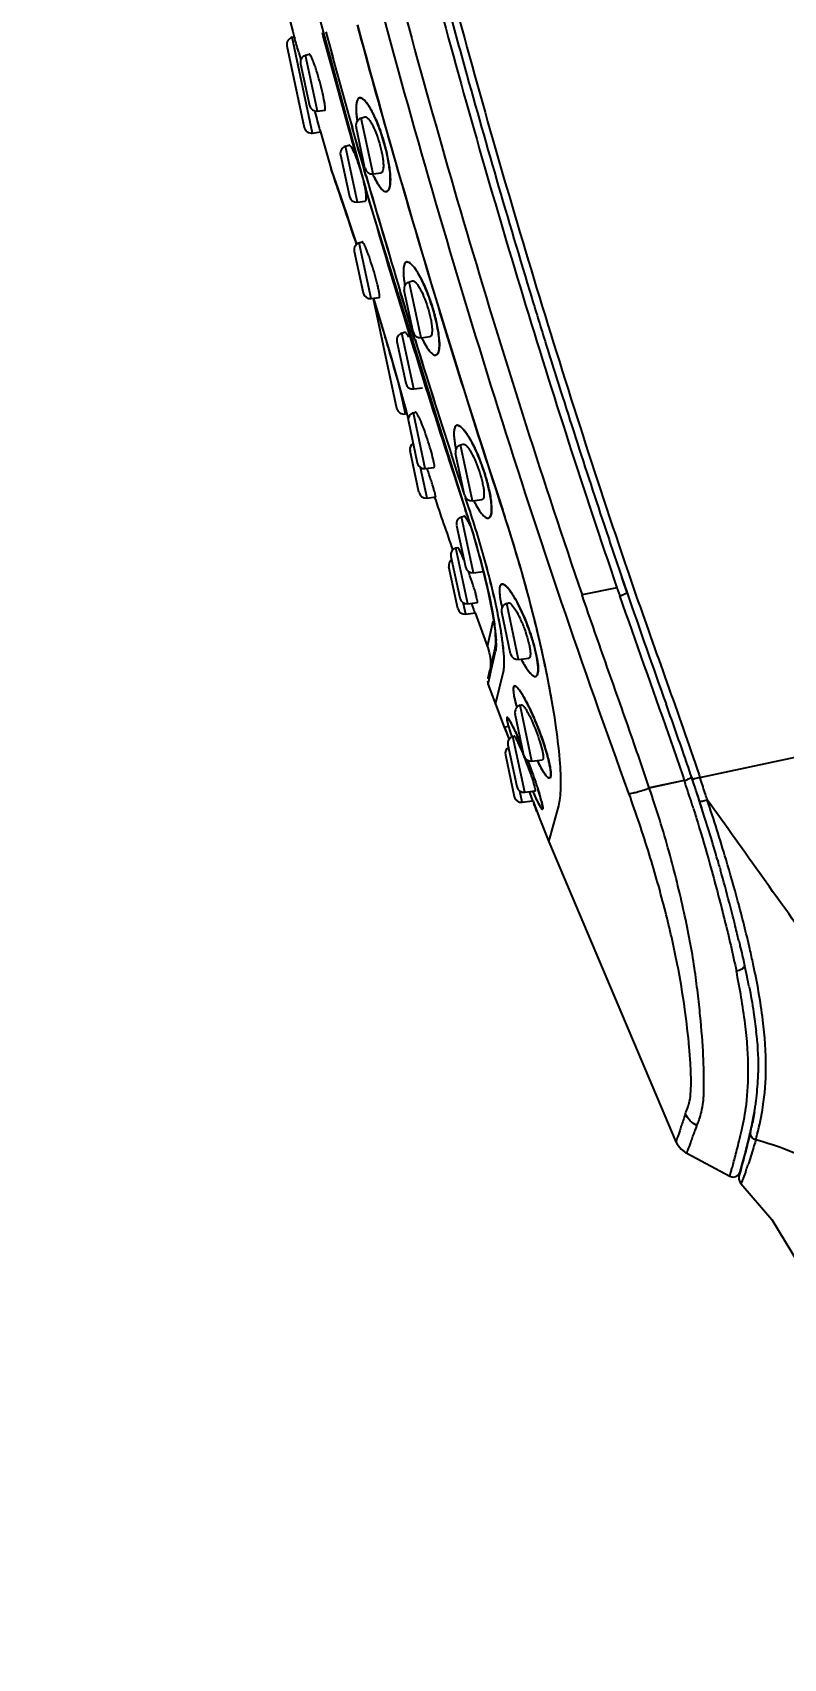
# Model space of a CAD drawing. Extents: x 0 to 3160, y 0 to 2315.
# Drawn here: x 2038.5 to 2069.3, y 881.8 to 948.7 of the extents above; entities that cross this region are included whole.
import ezdxf

# ---------------------------------------------------------------- set-up
doc = ezdxf.new("R2010")
doc.units = 0
doc.header["$LTSCALE"] = 10
doc.header["$MEASUREMENT"] = 0
doc.header["$PDMODE"] = 3
doc.header["$PDSIZE"] = -10
doc.layers.get('0').update_dxf_attribs({"linetype": 'CONTINUOUS'})
doc.layers.get('DEFPOINTS').update_dxf_attribs({"linetype": 'CONTINUOUS'})
doc.layers.add('DEF_LAYER_ASSEM_MEMBER', color=7, linetype='CONTINUOUS')
doc.styles.add('Daelim Dimension', font='')
doc.styles.get('Daelim Dimension').set_extended_font_data('나눔고딕')
doc.dimstyles.new('DEFAULT', dxfattribs={"dimscale": 2, "dimtxt": 2, "dimasz": 2, "dimexe": 0, "dimexo": 2, "dimgap": 1, "dimtad": 1, "dimdec": 1, "dimzin": 9, "dimdsep": 46, "dimtxsty": 'Daelim Dimension', "dimcen": 0.5, "dimclrd": 252, "dimclre": 252, "dimclrt": 3, "dimadec": 1, "dimazin": 0, "dimtfac": 1, "dimtdec": 1, "dimtix": 1, "dimtmove": 0, "dimatfit": 3, "dimfxl": 1, "dimtolj": 1, "dimtzin": 1, "dimlwd": 9, "dimlwe": 9, "dimarcsym": 0})

# ---------------------------------------------------------------- blocks, each defined once
blk = doc.blocks.new('*D3')
at = {"color": 5, "lineweight": 9, "ltscale": 0.5, "transparency": 16777216}
for p, q in [((1723.69, 1321.474), (2349.011, 1321.474)), ((2347.011, 470.393), (2347.011, 1313.474)), ((2163.18, 462.393), (2349.011, 462.393))]:
    blk.add_line(p, q, dxfattribs=at)
at = {"color": 5, "ltscale": 0.5, "transparency": 16777216}
for points in [[(2345.678, 1313.474), (2348.345, 1313.474), (2347.011, 1321.474)], [(2345.678, 470.393), (2348.345, 470.393), (2347.011, 462.393)]]:
    blk.add_solid(points, dxfattribs=at)
at = {"layer": 'DEFPOINTS', "color": 0, "ltscale": 0.5, "transparency": 16777216}
for p in [(1719.69, 1321.474), (2347.011, 1321.474), (2159.18, 462.393)]:
    blk.add_point(p, dxfattribs=at)
at = {"color": 7, "ltscale": 0.5, "transparency": 16777216, "insert": (2331.306, 915.529), "char_height": 20, "attachment_point": 5, "rotation": 90, "style": 'Daelim Dimension'}
blk.add_mtext('\\A1;(1140)', dxfattribs=at)

msp = doc.modelspace()

# ---------------------------------------------------------------- linework, layer by layer
at = {"layer": 'DEF_LAYER_ASSEM_MEMBER', "color": 7, "linetype": 'Continuous'}
for p, q in [((2048.783, 954.741), (2052.288, 941.798)), ((2049.145, 948.476), (2049.227, 948.498)), ((2049.227, 948.498), (2049.249, 948.422)), ((2048.929, 948.124), (2049.642, 944.768)), ((2049.419, 947.832), (2049.463, 947.678)), ((2049.463, 947.678), (2049.501, 947.543)), ((2049.698, 947.734), (2049.848, 947.78)), ((2049.493, 947.385), (2049.857, 945.673)), ((2051.916, 945.981), (2051.915, 945.981)), ((2051.92, 945.982), (2051.916, 945.981)), ((2050.083, 945.433), (2050.092, 945.401)), ((2050.187, 945.437), (2050.484, 945.474)), ((2051.98, 945.152), (2052.137, 945.2)), ((2049.983, 944.534), (2050.307, 944.586)), ((2050.286, 944.665), (2050.307, 944.586)), ((2050.307, 944.586), (2050.745, 943.057)), ((2051.691, 944.485), (2051.614, 944.758)), ((2051.695, 944.486), (2051.618, 944.758)), ((2051.743, 944.301), (2051.691, 944.485)), ((2051.747, 944.302), (2051.695, 944.486)), ((2051.878, 943.828), (2051.743, 944.301)), ((2051.882, 943.829), (2051.747, 944.302)), ((2052.138, 943.091), (2051.775, 944.803)), ((2051.131, 943.644), (2051.495, 941.932)), ((2051.336, 943.993), (2051.482, 944.037)), ((2051.962, 943.533), (2051.878, 943.828)), ((2051.966, 943.535), (2051.882, 943.829)), ((2052.086, 943.1), (2051.962, 943.533)), ((2052.091, 943.102), (2051.966, 943.535)), ((2050.744, 943.056), (2050.75, 943.039)), ((2050.75, 943.039), (2050.795, 942.91)), ((2050.75, 943.039), (2050.889, 942.637)), ((2050.795, 942.91), (2050.927, 942.528)), ((2052.092, 943.078), (2052.086, 943.1)), ((2052.097, 943.079), (2052.091, 943.102)), ((2052.179, 942.774), (2052.092, 943.078)), ((2052.185, 942.776), (2052.097, 943.079)), ((2052.468, 942.855), (2052.797, 942.896)), ((2050.889, 942.637), (2051.083, 942.072)), ((2050.927, 942.528), (2051.142, 941.902)), ((2051.825, 941.696), (2052.151, 941.736)), ((2052.288, 941.798), (2056.228, 929.146)), ((2051.666, 940.329), (2051.787, 939.953)), ((2051.696, 939.674), (2052.06, 937.962)), ((2051.759, 940.049), (2051.789, 939.955)), ((2051.902, 940.024), (2052.021, 940.06)), ((2053.857, 939.236), (2053.85, 939.235)), ((2053.96, 938.416), (2054.089, 938.456)), ((2052.39, 937.727), (2052.721, 937.768)), ((2052.479, 937.738), (2053.44, 933.219)), ((2053.641, 937.833), (2053.586, 938.016)), ((2053.647, 937.835), (2053.591, 938.018)), ((2053.723, 937.563), (2053.641, 937.833)), ((2053.729, 937.564), (2053.647, 937.835)), ((2053.856, 937.128), (2053.723, 937.563)), ((2053.861, 937.129), (2053.729, 937.564)), ((2054.118, 936.355), (2053.755, 938.067)), ((2053.957, 936.801), (2053.856, 937.128)), ((2053.961, 936.802), (2053.861, 937.129)), ((2053.654, 936.307), (2053.769, 936.342)), ((2054.096, 936.348), (2053.957, 936.801)), ((2054.1, 936.35), (2053.961, 936.802)), ((2054.191, 936.042), (2054.096, 936.348)), ((2054.194, 936.043), (2054.1, 936.35)), ((2054.448, 936.12), (2054.806, 936.164)), ((2053.448, 935.957), (2053.812, 934.245)), ((2054.142, 934.01), (2054.502, 934.054)), ((2053.862, 933.002), (2053.798, 932.988)), ((2053.83, 933.118), (2053.92, 932.787)), ((2054.128, 933.034), (2054.22, 933.062)), ((2053.922, 932.684), (2054.286, 930.972)), ((2054.358, 929.761), (2053.994, 931.473)), ((2056.071, 931.709), (2056.176, 931.741)), ((2055.731, 931.191), (2055.694, 931.303)), ((2055.731, 931.191), (2055.695, 931.304)), ((2055.84, 930.854), (2055.731, 931.191)), ((2055.841, 930.854), (2055.731, 931.191)), ((2055.97, 930.457), (2055.84, 930.854)), ((2055.97, 930.457), (2055.841, 930.854)), ((2056.229, 929.648), (2055.866, 931.36)), ((2054.616, 930.737), (2054.978, 930.782)), ((2054.704, 930.713), (2054.692, 930.747)), ((2054.71, 930.693), (2054.704, 930.713)), ((2056.088, 930.098), (2055.97, 930.457)), ((2056.088, 930.098), (2055.97, 930.457)), ((2054.688, 929.525), (2055.044, 929.569)), ((2056.201, 929.753), (2056.088, 930.098)), ((2056.2, 929.757), (2056.088, 930.098)), ((2056.236, 929.649), (2056.2, 929.757)), ((2056.236, 929.649), (2056.201, 929.753)), ((2056.41, 929.123), (2056.272, 929.541)), ((2056.41, 929.123), (2056.272, 929.54)), ((2056.559, 929.412), (2056.947, 929.46)), ((2055.906, 928.403), (2056.269, 926.691)), ((2056.111, 928.753), (2056.197, 928.779)), ((2057.205, 928.7), (2057.21, 928.701)), ((2055.879, 927.476), (2055.949, 927.498)), ((2055.673, 927.127), (2056.037, 925.415)), ((2055.951, 924.988), (2055.587, 926.7)), ((2056.599, 926.456), (2056.993, 926.504)), ((2062.698, 926.263), (2062.809, 925.938)), ((2062.809, 925.938), (2062.914, 925.63)), ((2056.281, 924.752), (2056.664, 924.799)), ((2056.367, 925.18), (2056.753, 925.227)), ((2056.664, 924.799), (2057.17, 923.404)), ((2058.122, 923.124), (2057.758, 924.836)), ((2057.964, 925.185), (2058.045, 925.21)), ((2057.509, 923.575), (2057.492, 923.39)), ((2057.492, 923.387), (2057.328, 922.676)), ((2057.492, 923.387), (2057.492, 923.39)), ((2058.452, 922.888), (2058.87, 922.94)), ((2057.508, 921.051), (2057.832, 922.394)), ((2057.508, 921.051), (2057.832, 922.394)), ((2057.195, 921.891), (2057.508, 921.051)), ((2058.29, 921.796), (2058.284, 921.795)), ((2058.284, 921.795), (2058.29, 921.796)), ((2057.508, 921.051), (2057.866, 920.098)), ((2058.515, 921.005), (2058.574, 921.023)), ((2057.866, 920.098), (2058.038, 920.138)), ((2057.977, 920.509), (2057.976, 920.509)), ((2057.978, 920.509), (2057.977, 920.509)), ((2058.673, 918.944), (2058.309, 920.655)), ((2057.866, 920.098), (2057.866, 920.098)), ((2057.866, 920.098), (2057.866, 920.098)), ((2057.866, 920.098), (2057.867, 920.098)), ((2057.866, 920.098), (2057.867, 920.098)), ((2057.867, 920.098), (2058.061, 919.611)), ((2057.867, 920.098), (2057.895, 920.028)), ((2057.895, 920.028), (2057.985, 919.803)), ((2057.985, 919.803), (2058.059, 919.618)), ((2058.22, 919.722), (2058.269, 919.737)), ((2057.91, 918.963), (2058.274, 917.251)), ((2058.014, 919.372), (2058.378, 917.66)), ((2058.541, 919.43), (2058.553, 919.402)), ((2058.667, 918.943), (2058.656, 918.967)), ((2058.867, 918.624), (2058.857, 918.651)), ((2059.003, 918.708), (2059.433, 918.761)), ((2058.708, 917.425), (2059.138, 917.478)), ((2058.892, 917.438), (2058.913, 917.382)), ((2058.902, 917.447), (2058.912, 917.422)), ((2058.904, 917.443), (2058.924, 917.39)), ((2059.039, 917.458), (2059.05, 917.433)), ((2059.04, 917.455), (2059.052, 917.429)), ((2059.262, 917.506), (2059.262, 917.508)), ((2059.721, 918.011), (2059.725, 918.011)), ((2065.266, 917.905), (2063.829, 917.596)), ((2065.269, 917.903), (2065.282, 917.863)), ((2065.572, 918.036), (2065.584, 917.999)), ((2065.596, 917.965), (2065.584, 917.999)), ((2065.605, 917.937), (2065.596, 917.965)), ((2058.604, 917.015), (2059.032, 917.068)), ((2058.912, 917.422), (2058.923, 917.394)), ((2059.032, 917.068), (2059.031, 917.068)), ((2059.047, 917.065), (2059.084, 916.968)), ((2059.048, 917.063), (2059.12, 916.871)), ((2059.12, 916.871), (2059.326, 916.318)), ((2059.697, 915.382), (2060.107, 916.867)), ((2059.697, 915.382), (2060.107, 916.867)), ((2065.895, 917.055), (2065.906, 917.021)), ((2059.207, 916.639), (2059.215, 916.616)), ((2059.215, 916.616), (2059.301, 916.385)), ((2059.301, 916.385), (2059.326, 916.318)), ((2059.326, 916.318), (2059.326, 916.318)), ((2059.326, 916.318), (2059.326, 916.318)), ((2059.326, 916.318), (2059.697, 915.382)), ((2059.43, 916.728), (2059.431, 916.728)), ((2059.431, 916.728), (2059.431, 916.728)), ((2059.697, 915.382), (2064.924, 903.049)), ((2066.316, 914.472), (2066.319, 914.458)), ((2066.634, 914.646), (2066.657, 914.57)), ((2066.725, 914.329), (2066.755, 914.224)), ((2068.098, 903.983), (2068.129, 904.157)), ((2067.96, 903.349), (2067.977, 903.427)), ((2067.983, 903.449), (2067.97, 903.392)), ((2067.993, 903.492), (2067.99, 903.477)), ((2067.993, 903.492), (2067.994, 903.496)), ((2068.082, 903.912), (2068.098, 903.983)), ((2067.921, 903.181), (2067.927, 903.21)), ((2068.206, 903.13), (2068.196, 903.095)), ((2065.366, 902.577), (2067.136, 901.636)), ((2067.638, 902.089), (2067.566, 901.821)), ((2067.508, 901.71), (2067.566, 901.821)), ((2067.566, 901.821), (2067.513, 901.628))]:
    msp.add_line(p, q, dxfattribs=at)
at = {"layer": 'DEF_LAYER_ASSEM_MEMBER', "color": 9, "linetype": 'Continuous'}
for p, q in [((2049.983, 944.534), (2049.145, 948.476)), ((2050.187, 945.437), (2049.698, 947.734)), ((2052.468, 942.855), (2051.98, 945.152)), ((2051.461, 944.715), (2051.538, 944.442)), ((2051.538, 944.442), (2051.59, 944.258)), ((2051.59, 944.258), (2051.724, 943.785)), ((2051.825, 941.696), (2051.336, 943.993)), ((2051.724, 943.785), (2051.808, 943.49)), ((2050.789, 942.928), (2050.744, 943.057)), ((2051.808, 943.49), (2051.932, 943.058)), ((2051.932, 943.058), (2051.938, 943.035)), ((2051.779, 939.989), (2051.742, 940.102)), ((2051.788, 939.961), (2051.779, 939.989)), ((2052.39, 937.727), (2051.902, 940.024)), ((2054.448, 936.12), (2053.96, 938.416)), ((2052.503, 937.701), (2052.491, 937.739)), ((2053.432, 937.97), (2053.488, 937.787)), ((2053.488, 937.787), (2053.57, 937.517)), ((2053.57, 937.517), (2053.703, 937.082)), ((2053.703, 937.082), (2053.803, 936.754)), ((2052.907, 936.362), (2052.844, 936.573)), ((2054.142, 934.01), (2053.654, 936.307)), ((2053.803, 936.754), (2053.942, 936.302)), ((2053.237, 935.235), (2053.165, 935.483)), ((2053.798, 932.988), (2053.572, 934.054)), ((2053.914, 932.808), (2053.869, 932.975)), ((2053.911, 932.819), (2053.914, 932.808)), ((2054.616, 930.737), (2054.128, 933.034)), ((2053.921, 932.786), (2053.914, 932.808)), ((2056.559, 929.412), (2056.071, 931.709)), ((2055.54, 931.254), (2055.577, 931.141)), ((2055.577, 931.141), (2055.687, 930.805)), ((2055.687, 930.805), (2055.817, 930.408)), ((2054.688, 929.525), (2054.42, 930.784)), ((2055.817, 930.408), (2055.934, 930.049)), ((2055.934, 930.049), (2056.068, 929.643)), ((2056.068, 929.643), (2056.082, 929.6)), ((2056.082, 929.6), (2056.233, 929.145)), ((2056.233, 929.145), (2056.256, 929.074)), ((2056.599, 926.456), (2056.111, 928.753)), ((2056.367, 925.18), (2055.879, 927.476)), ((2062.498, 925.835), (2061.061, 925.541)), ((2062.499, 925.835), (2062.612, 925.503)), ((2056.281, 924.752), (2056.18, 925.226)), ((2058.452, 922.888), (2057.964, 925.185)), ((2057.173, 923.414), (2057.41, 924.463)), ((2057.17, 923.404), (2057.172, 923.412)), ((2057.172, 923.413), (2057.173, 923.414)), ((2057.172, 923.412), (2057.172, 923.413)), ((2057.477, 923.317), (2057.272, 922.426)), ((2057.49, 923.376), (2057.477, 923.317)), ((2065.907, 918.038), (2090.076, 923.175)), ((2057.274, 922.225), (2057.202, 921.922)), ((2057.204, 922.135), (2057.27, 922.427)), ((2057.27, 922.427), (2057.278, 922.464)), ((2057.283, 922.26), (2057.274, 922.225)), ((2057.202, 921.922), (2057.195, 921.892)), ((2057.195, 921.892), (2057.195, 921.891)), ((2059.003, 918.708), (2058.515, 921.005)), ((2058.708, 917.425), (2058.22, 919.722)), ((2065.873, 918.14), (2065.897, 918.069)), ((2058.604, 917.015), (2058.507, 917.474)), ((2065.266, 917.905), (2063.825, 917.613)), ((2063.829, 917.596), (2063.825, 917.613)), ((2065.897, 918.069), (2065.907, 918.038)), ((2066.199, 917.154), (2066.212, 917.113))]:
    msp.add_line(p, q, dxfattribs=at)
at = {"layer": 'DEF_LAYER_ASSEM_MEMBER', "color": 7, "linetype": 'Continuous'}
for points in [[(2051.083, 942.072), (2051.347, 941.292), (2051.666, 940.329)], [(2051.142, 941.902), (2051.425, 941.06), (2051.759, 940.049)], [(2052.492, 937.733), (2052.848, 936.558), (2053.173, 935.456), (2053.452, 934.484)], [(2053.452, 934.484), (2053.672, 933.694), (2053.83, 933.118)], [(2056.228, 929.146), (2056.567, 928.075), (2056.917, 926.844)], [(2056.917, 926.844), (2057.194, 925.719), (2057.384, 924.77)], [(2057.384, 924.77), (2057.485, 924.047), (2057.509, 923.575)], [(2057.178, 923.409), (2057.19, 923.375), (2057.246, 923.179), (2057.281, 922.986), (2057.296, 922.798), (2057.295, 922.622), (2057.282, 922.48), (2057.278, 922.455)], [(2057.328, 922.676), (2057.224, 922.222), (2057.188, 922.07)], [(2057.181, 922.003), (2057.186, 921.949), (2057.201, 921.895)], [(2068.025, 903.658), (2068.118, 904.086), (2068.148, 904.279)], [(2067.92, 903.181), (2067.948, 903.297), (2067.968, 903.393)], [(2064.924, 903.049), (2064.97, 902.96), (2065.132, 902.751), (2065.328, 902.599), (2065.366, 902.577)], [(2067.136, 901.636), (2067.281, 901.601), (2067.406, 901.63), (2067.508, 901.71)], [(2067.513, 901.628), (2067.506, 901.513), (2067.544, 901.399), (2067.597, 901.331)], [(2067.592, 901.336), (2068.861, 899.862), (2069.923, 898.108), (2070.654, 896.252), (2071.075, 894.256), (2071.197, 892.071), (2071.273, 889.875)]]:
    msp.add_lwpolyline(points, dxfattribs=at)
for centre, radius, start, end in [((2338.733, 1026.331), 299.786, 194.38878, 195.04807), ((2417.393, 1047.597), 378.634, 195.09713, 198.24838), ((2428.18, 1050.246), 385.943, 195.18359, 195.43596), ((2049.223, 948.186), 0.3, 105, 192), ((1898.944, 904.779), 156.513, 15.96654, 16.19132), ((2391.479, 1040.552), 353.107, 195.07691, 195.74098), ((2357.771, 1031.545), 318.216, 195.08982, 195.82672), ((2049.786, 947.447), 0.3, 107, 192), ((2428.1, 1050.223), 385.859, 195.4359, 196.94624), ((2050.15, 945.735), 0.3, 192, 277), ((1904.753, 906.525), 150.448, 14.68524, 14.97515), ((2052.068, 944.865), 0.3, 107, 192), ((2056.219, 945.682), 4.452, 185.62405, 187.06371), ((2056.944, 945.771), 5.183, 187.05352, 188.12251), ((2049.936, 944.831), 0.3, 192, 279), ((2051.424, 943.706), 0.3, 107, 192), ((2052.432, 943.153), 0.3, 192, 277), ((2056.906, 944.884), 4.895, 204.65955, 205.8938), ((2056.935, 944.898), 4.927, 204.6863, 205.84707), ((2395.365, 1041.624), 357.138, 196.06827, 196.86432), ((2439.63, 1054.694), 403.286, 196.11205, 196.81695), ((2056.54, 944.707), 4.488, 205.90895, 206.09207), ((2051.788, 941.994), 0.3, 192, 277), ((2051.99, 939.737), 0.3, 107, 192), ((2058.157, 939.049), 4.449, 186.99542, 188.50444), ((2054.048, 938.13), 0.3, 107, 192), ((2058.987, 939.173), 5.288, 188.49761, 189.80956), ((2052.354, 938.025), 0.3, 192, 277), ((2427.937, 1050.174), 385.689, 196.94631, 197.24205), ((2053.742, 936.02), 0.3, 107, 192), ((2054.412, 936.418), 0.3, 192, 277), ((2397.199, 1042.276), 359.083, 197.20835, 198.00162), ((2386.956, 1038.767), 348.256, 197.1555, 197.97343), ((2058.999, 938.312), 5.037, 205.81576, 207.07867), ((2059.002, 938.313), 5.04, 205.82819, 207.13635), ((2058.588, 938.103), 4.576, 207.09409, 207.39696), ((2419.637, 1047.583), 376.994, 197.2399, 198.46511), ((2055.031, 935.504), 0.107, 279.43049, 281.00048), ((2054.106, 934.308), 0.3, 192, 277), ((2053.733, 933.281), 0.3, 192, 282.5), ((2054.216, 932.747), 0.3, 107, 192), ((2054.287, 931.535), 0.3, 125.32652, 192), ((2060.268, 932.457), 4.491, 188.46133, 190.03466), ((2061.159, 932.612), 5.395, 189.94969, 191.81441), ((2061.225, 932.626), 5.462, 190.03267, 191.59734), ((2056.159, 931.422), 0.3, 107, 192), ((2054.58, 931.035), 0.3, 192, 277), ((2054.651, 929.823), 0.3, 192, 277), ((2338.733, 1026.331), 299.786, 198.83373, 199.27174), ((2056.523, 929.71), 0.3, 192, 277), ((2061.598, 931.96), 5.599, 206.91608, 207.10775), ((2061.595, 931.957), 5.595, 206.9148, 207.08361), ((2061.211, 931.76), 5.164, 207.07024, 208.2179), ((2061.189, 931.749), 5.139, 207.09219, 208.34804), ((2060.799, 931.54), 4.697, 208.2302, 208.61048), ((2056.199, 928.466), 0.3, 107, 192), ((2396.468, 1039.946), 352.6, 198.48035, 198.809), ((2055.966, 927.189), 0.3, 107, 192), ((2055.88, 926.762), 0.3, 127.15854, 192), ((2056.563, 926.754), 0.3, 192, 277), ((2041.505, 921.094), 15.84, 19.72117, 19.99083), ((2057.611, 925.556), 0.476, 51.79568, 52.54224), ((2410.353, 1044.873), 367.332, 198.94244, 199.69836), ((2056.244, 925.05), 0.3, 192, 277), ((2056.33, 925.477), 0.3, 192, 277), ((2062.516, 926.176), 4.882, 190.57069, 192.19641), ((2063.561, 926.4), 5.951, 192.14621, 193.46721), ((2063.562, 926.401), 5.952, 192.18219, 193.42303), ((2058.051, 924.898), 0.3, 107, 192), ((2034.551, 920.111), 23.513, 11.25272, 11.4558), ((2034.558, 920.116), 23.505, 11.24269, 11.44556), ((2037.083, 920.611), 20.933, 10.25555, 11.2635), ((2037.105, 920.61), 20.911, 10.23806, 11.2745), ((2040.323, 921.193), 17.641, 9.29932, 10.26744), ((2040.332, 921.19), 17.632, 9.31506, 10.24847), ((2044.342, 921.835), 13.57, 7.46688, 9.36901), ((2046.895, 922.173), 10.995, 6.80708, 7.44446), ((2053.827, 922.751), 4.037, 1.00809, 1.60319), ((2058.415, 923.186), 0.3, 192, 277), ((2063.544, 925.501), 5.62, 207.61728, 208.8605), ((2063.59, 925.526), 5.673, 207.64033, 208.63939), ((2063.173, 925.299), 5.199, 208.65014, 208.91687), ((2014.626, 913.159), 45.906, 11.21634, 12.04263), ((2019.46, 914.12), 40.978, 10.07709, 11.2133), ((2058.602, 920.718), 0.3, 107, 192), ((2065.044, 922.815), 6.93, 194.18453, 195.41869), ((2066.201, 923.131), 8.129, 195.39439, 195.74263), ((2053.118, 917.572), 5.708, 26.4962, 27.73066), ((2058.307, 919.435), 0.3, 107, 192), ((2072.047, 924.373), 14.638, 197.97827, 198.55174), ((2047.287, 914.735), 12.193, 24.56429, 25.41492), ((2043.939, 913.211), 15.871, 23.65016, 24.54466), ((2043.604, 913.058), 16.24, 23.10268, 24.53166), ((2041.336, 912.07), 18.714, 23.07852, 23.65185), ((2058.204, 919.025), 0.3, 124.42488, 192), ((2039.564, 911.314), 20.64, 22.75144, 23.08345), ((2039.623, 911.339), 20.576, 22.74922, 23.06978), ((2044.689, 913.201), 15.111, 20.98993, 22.33223), ((2058.966, 919.006), 0.3, 192, 277), ((2035.939, 909.83), 24.557, 21.05296, 21.30129), ((2036.082, 909.885), 24.404, 21.04995, 21.30231), ((2066.358, 922.244), 7.957, 206.22998, 206.68522), ((2066.327, 922.228), 7.922, 206.24915, 206.75287), ((2065.87, 921.999), 7.412, 206.68773, 206.92794), ((2058.671, 917.723), 0.3, 192, 277), ((2072.929, 923.52), 15.156, 203.67951, 203.91889), ((2010.64, 899.489), 57.649, 17.63776, 18.58575), ((1973.789, 887.23), 96.815, 17.94262, 18.50931), ((1970.017, 885.977), 100.789, 18.32317, 18.48796), ((1975.621, 887.829), 94.887, 17.94215, 18.32521), ((2058.568, 917.313), 0.3, 192, 277), ((1919.417, 864.46), 149.21, 20.64341, 20.77873), ((1920.872, 865.012), 147.654, 20.64155, 20.77717), ((1924.36, 866.32), 143.929, 20.46337, 20.60324), ((2016.376, 901.326), 51.626, 17.39602, 17.62398), ((1981.075, 889.598), 89.154, 17.69973, 17.93764), ((1981.259, 889.657), 88.96, 17.69956, 17.91455), ((1990.627, 891.99), 79.65, 16.53782, 18.38281), ((1992.205, 893.109), 77.483, 16.13869, 17.72846), ((2000.942, 895.672), 68.378, 15.83386, 16.04369), ((2002.433, 896.097), 66.828, 14.53712, 15.73855), ((1999.896, 894.696), 69.995, 15.10775, 16.57438), ((1988.977, 892.585), 80.734, 13.9249, 14.55319), ((1975.951, 889.35), 94.156, 13.49809, 13.92792), ((2027.876, 901.341), 40.864, 12.00079, 12.69388), ((2027.876, 901.341), 40.864, 12.00079, 12.69384), ((2036.313, 903.137), 32.238, 11.24897, 11.99619), ((2052.286, 905.862), 16.028, 5.59302, 6.21695), ((2057.513, 906.085), 10.792, 352.7962, 357.83932), ((2057.17, 906.101), 11.136, 357.82071, 358.90222), ((2057.845, 906.047), 10.457, 351.48083, 352.77659), ((2057.205, 906.15), 11.105, 350.29917, 350.84545), ((2057.593, 906.087), 10.712, 350.84777, 351.02155), ((2057.763, 906.06), 10.541, 351.02157, 351.19055), ((2057.918, 906.036), 10.384, 351.19056, 351.47942), ((2043.07, 909.198), 25.568, 346.38787, 347.00666), ((2047.813, 908.092), 20.698, 347.03676, 347.15658), ((2049.71, 907.662), 18.753, 347.15055, 347.66725), ((2054.206, 906.966), 14.516, 344.67644, 345.62266), ((2047.322, 908.957), 21.675, 340.95631, 341.56504)]:
    msp.add_arc(centre, radius, start, end, dxfattribs=at)
at = {"layer": 'DEF_LAYER_ASSEM_MEMBER', "color": 9, "linetype": 'Continuous'}
for centre, radius, start, end in [((2396.01, 1041.771), 357.958, 195.07525, 195.73198), ((1867.212, 879.243), 194.31, 18.79109, 19.13236), ((2395.828, 1041.719), 357.769, 196.01162, 196.13563), ((2395.585, 1041.649), 357.516, 196.13561, 196.38047), ((1911.019, 894.214), 148.015, 18.06025, 18.76693), ((2394.823, 1041.424), 356.722, 196.38038, 196.85876), ((1901.782, 891.446), 157.658, 16.63258, 17.06072), ((1907.541, 893.133), 151.658, 16.21519, 16.56119), ((2392.507, 1040.712), 354.299, 197.1392, 197.9955), ((1919.739, 896.659), 138.96, 15.64999, 16.11712), ((1924.832, 898.108), 133.665, 15.12073, 15.64089), ((2016.395, 915.924), 41.974, 17.89241, 18.25739), ((2053.994, 923.515), 3.537, 0.59612, 2.57287), ((1902.349, 958.615), 159.142, 346.79452, 347.14854), ((2064.358, 920.705), 2.946, 287.99799, 290.54536), ((1977.554, 888.453), 93.175, 18.11015, 18.5129), ((1982.95, 890.214), 87.499, 17.93204, 18.11244)]:
    msp.add_arc(centre, radius, start, end, dxfattribs=at)
for points, start_tangent, end_tangent in [([(2082.282, 937.475), (2076.061, 949.396), (2070.628, 961.381), (2061.161, 985.762)], (-0.490407, 0.871494), (-0.3415, 0.939882)), ([(2046.359, 982.519), (2046.444, 982.068), (2046.529, 981.617), (2046.699, 980.716), (2047.042, 978.913), (2047.385, 977.11), (2047.732, 975.306), (2048.451, 971.701), (2049.222, 968.104), (2050.029, 964.512), (2050.869, 960.926), (2052.642, 953.772), (2056.586, 939.567), (2061.061, 925.541)], (0.167445, -0.985881), (0.322798, -0.946468)), ([(2049.41, 974.531), (2050.692, 968.368), (2052.075, 962.223), (2055.149, 949.989), (2058.627, 937.84), (2062.497, 925.835)], (0.193677, -0.981065), (0.323174, -0.946339)), ([(2050.031, 974.672), (2052.709, 962.294), (2055.807, 949.985), (2059.311, 937.784), (2061.211, 931.739), (2063.212, 925.733)], (0.194926, -0.980818), (0.326426, -0.945223)), ([(2062.992, 917.376), (2057.631, 933.177), (2052.94, 949.216)], (-0.342754, 0.939425), (-0.260717, 0.965415)), ([(2056.233, 929.145), (2056.229, 929.145), (2056.228, 929.146)], (-0.999792, 0.020384), (-0.315832, 0.948815)), ([(2056.339, 928.82), (2056.528, 928.221), (2057.01, 926.509)], (0.307231, -0.951635), (0.247202, -0.968964)), ([(2057.01, 926.509), (2057.378, 924.849), (2057.48, 924.192), (2057.527, 923.673)], (0.247202, -0.968964), (0.044002, -0.999031)), ([(2062.609, 925.502), (2064.616, 919.805), (2065.268, 917.902)], (0.324127, -0.946014), (0.317559, -0.948239)), ([(2062.612, 925.503), (2062.724, 925.543), (2062.828, 925.585), (2062.868, 925.602), (2062.896, 925.616), (2062.911, 925.625), (2062.914, 925.63)], (0.945416, 0.325866), (-0.441313, 0.897353)), ([(2063.212, 925.733), (2065.873, 918.14)], (0.326426, -0.945223), (0.318729, -0.947846)), ([(2057.531, 923.551), (2057.531, 923.497), (2057.524, 923.352)], (0.009512, -0.999955), (-0.084605, -0.996415)), ([(2057.504, 923.218), (2057.492, 923.387)], (-0.365605, 0.93077), (0.222371, 0.974962)), ([(2057.524, 923.352), (2057.521, 923.315), (2057.505, 923.217)], (-0.084605, -0.996415), (-0.224165, -0.974551)), ([(2062.992, 917.376), (2063.113, 917.39), (2063.309, 917.435), (2063.56, 917.508), (2063.83, 917.597)], (0.999749, -0.022418), (0.944072, 0.329741)), ([(2065.787, 903.718), (2065.88, 903.966), (2065.968, 904.274), (2066.044, 904.686), (2066.064, 904.939), (2066.073, 905.22), (2066.073, 905.853), (2066.047, 906.57), (2065.923, 908.229), (2065.82, 909.173), (2065.684, 910.198), (2065.501, 911.301), (2065.261, 912.472), (2064.642, 914.974), (2063.829, 917.596)], (0.348496, 0.93731), (-0.323924, 0.946083)), ([(2065.49, 917.985), (2065.468, 917.976), (2065.392, 917.946)], (-0.914251, -0.405149), (-0.936511, -0.350638)), ([(2065.572, 918.035), (2065.568, 918.028), (2065.553, 918.017), (2065.49, 917.985)], (0.328614, -0.944464), (-0.914251, -0.405149)), ([(2065.908, 918.038), (2065.796, 918.002), (2065.692, 917.974), (2065.622, 917.962), (2065.603, 917.961), (2065.596, 917.965)], (-0.946289, -0.323322), (-0.279192, 0.960235)), ([(2065.312, 904.198), (2065.484, 904.725), (2065.535, 905.118), (2065.545, 905.628), (2065.522, 906.233), (2065.471, 906.918), (2065.29, 908.498), (2064.978, 910.366), (2064.49, 912.52), (2063.824, 914.889), (2062.993, 917.376)], (0.352684, 0.935742), (-0.337305, 0.941396)), ([(2066.213, 917.109), (2066.098, 917.074), (2065.996, 917.052), (2065.924, 917.045), (2065.895, 917.055)], (-0.948335, -0.317272), (-0.308085, 0.951359)), ([(2083.727, 892.523), (2082.555, 894.188), (2081.388, 895.858), (2080.189, 897.507), (2079.002, 899.156), (2077.836, 900.78), (2076.708, 902.351), (2075.645, 903.856), (2074.63, 905.294), (2072.664, 908.074), (2070.649, 910.908), (2068.497, 913.914), (2066.212, 917.113)], (-0.597032, 0.802217), (-0.585708, 0.810522)), ([(2067.742, 910.292), (2067.63, 910.153), (2067.407, 910.072)], (-0.124302, -0.992244), (-0.989949, -0.141423)), ([(2067.741, 910.321), (2067.742, 910.292)], (0.219145, -0.975692), (-0.124302, -0.992244)), ([(2067.633, 903.546), (2067.819, 904.584), (2067.897, 906.06), (2067.864, 906.94), (2067.768, 907.905), (2067.407, 910.072)], (0.217887, 0.975974), (-0.199526, 0.979892)), ([(2065.312, 904.198), (2065.22, 903.936), (2065.142, 903.701), (2065.077, 903.5), (2065.023, 903.337), (2064.98, 903.211), (2064.949, 903.12), (2064.938, 903.089), (2064.93, 903.067), (2064.925, 903.053), (2064.924, 903.049)], (-0.343206, -0.93926), (-0.439495, 0.898245)), ([(2065.787, 903.718), (2065.312, 904.198)], (-0.900611, 0.434626), (-0.423583, 0.905857)), ([(2065.366, 902.577), (2065.368, 902.581), (2065.373, 902.595), (2065.382, 902.617), (2065.393, 902.648), (2065.408, 902.689), (2065.427, 902.738), (2065.473, 902.864), (2065.532, 903.026), (2065.603, 903.225), (2065.688, 903.457), (2065.787, 903.718)], (0.999824, -0.018766), (0.36478, 0.931094)), ([(2067.136, 901.636), (2067.138, 901.643), (2067.145, 901.666), (2067.155, 901.703), (2067.17, 901.755), (2067.19, 901.823), (2067.213, 901.905), (2067.271, 902.115), (2067.344, 902.386), (2067.43, 902.714), (2067.525, 903.09), (2067.633, 903.546)], (-0.539289, 0.842121), (0.217887, 0.975974)), ([(2078.322, 891.374), (2078.108, 892.378), (2077.873, 893.378), (2077.575, 894.361), (2077.204, 895.318), (2076.253, 897.137), (2075.042, 898.794), (2071.951, 901.478), (2068.206, 903.13)], (-0.199499, 0.979898), (-0.964854, 0.262787))]:
    msp.add_spline(points, degree=3, dxfattribs=dict(at, start_tangent=start_tangent, end_tangent=end_tangent))
at = {"layer": 'DEF_LAYER_ASSEM_MEMBER', "color": 7, "linetype": 'Continuous'}
for points, start_tangent, end_tangent in [([(2057.802, 929.033), (2056.209, 933.985), (2054.685, 938.962), (2053.224, 943.961), (2051.828, 948.98)], (-0.312795, 0.949821), (-0.26033, 0.96552)), ([(2050.484, 945.474), (2050.5, 945.499), (2050.503, 945.568), (2050.493, 945.678), (2050.47, 945.826), (2050.391, 946.207), (2050.277, 946.654), (2050.146, 947.095), (2050.08, 947.292), (2050.018, 947.463), (2049.961, 947.602), (2049.913, 947.704), (2049.874, 947.764), (2049.848, 947.78)], (0.992546, 0.121869), (-0.956305, -0.292372)), ([(2051.82, 945.881), (2051.785, 945.744), (2051.773, 945.552), (2051.814, 945.032)], (-0.383157, -0.923683), (0.142284, -0.989826)), ([(2051.915, 945.981), (2051.789, 945.769), (2051.772, 945.542), (2051.788, 945.246)], (-0.97437, -0.224951), (0.097627, -0.995223)), ([(2051.915, 945.981), (2051.887, 945.969), (2051.82, 945.881)], (-0.97437, -0.224951), (-0.383157, -0.923683)), ([(2051.915, 945.981), (2051.947, 945.983), (2052.06, 945.931)], (0.97437, 0.224951), (0.793135, -0.609046)), ([(2053.023, 942.126), (2053.149, 942.303), (2053.176, 942.495), (2053.177, 942.748), (2053.15, 943.053), (2053.096, 943.398), (2052.917, 944.152), (2052.668, 944.886), (2052.53, 945.209), (2052.391, 945.486), (2052.255, 945.708), (2052.129, 945.868), (2052.016, 945.96), (2051.92, 945.982)], (0.981627, 0.190809), (-0.9851, -0.171982)), ([(2052.06, 945.931), (2052.262, 945.698), (2052.488, 945.297), (2052.714, 944.766), (2052.916, 944.156), (2053.07, 943.531), (2053.16, 942.962), (2053.177, 942.51), (2053.158, 942.344), (2053.123, 942.223)], (0.793135, -0.609046), (-0.412141, -0.91112)), ([(2052.135, 945.199), (2052.258, 945.141), (2052.334, 945.049), (2052.415, 944.917), (2052.582, 944.558), (2052.733, 944.114), (2052.842, 943.657), (2052.875, 943.448), (2052.892, 943.264), (2052.892, 943.112), (2052.875, 942.997), (2052.798, 942.896)], (0.956208, 0.292688), (-0.99233, -0.123615)), ([(2051.758, 943.591), (2051.672, 943.787), (2051.594, 943.931), (2051.529, 944.016), (2051.482, 944.037)], (-0.378453, 0.925621), (-0.956305, -0.292372)), ([(2051.877, 943.272), (2051.848, 943.357), (2051.758, 943.591)], (-0.32421, 0.945985), (-0.378453, 0.925621)), ([(2052.151, 941.736), (2052.186, 941.796), (2052.192, 941.865), (2052.189, 941.957), (2052.157, 942.207), (2052.093, 942.521)], (0.992546, 0.121869), (-0.226063, 0.974113)), ([(2052.501, 942.75), (2052.701, 942.391), (2052.883, 942.178)], (0.436178, -0.89986), (0.780428, -0.625246)), ([(2052.509, 942.733), (2052.656, 942.462), (2052.794, 942.266), (2052.918, 942.152), (2053.023, 942.126)], (0.43982, -0.898086), (0.981627, 0.190809)), ([(2052.883, 942.178), (2052.921, 942.151), (2053.023, 942.126)], (0.780428, -0.625246), (0.981627, 0.190809)), ([(2053.123, 942.223), (2053.102, 942.185), (2053.023, 942.126)], (-0.412141, -0.91112), (-0.981354, -0.192209)), ([(2052.721, 937.768), (2052.735, 937.792), (2052.735, 937.861), (2052.721, 937.971), (2052.694, 938.118), (2052.654, 938.296), (2052.604, 938.498), (2052.477, 938.941), (2052.334, 939.379), (2052.263, 939.575), (2052.197, 939.745), (2052.137, 939.883), (2052.087, 939.984), (2052.047, 940.044), (2052.021, 940.06)], (0.992546, 0.121869), (-0.956305, -0.292372)), ([(2053.85, 939.235), (2053.729, 939.025), (2053.718, 938.801), (2053.741, 938.507)], (-0.97437, -0.224951), (0.121375, -0.992607)), ([(2053.757, 939.136), (2053.725, 938.995), (2053.718, 938.797), (2053.778, 938.259)], (-0.366259, -0.930513), (0.172274, -0.985049)), ([(2053.85, 939.235), (2053.822, 939.223), (2053.757, 939.136)], (-0.97437, -0.224951), (-0.366259, -0.930513)), ([(2053.85, 939.235), (2053.882, 939.237), (2053.997, 939.185)], (0.97437, 0.224951), (0.797515, -0.603299)), ([(2055.051, 935.4), (2055.173, 935.576), (2055.195, 935.767), (2055.189, 936.019), (2055.154, 936.323), (2055.092, 936.667), (2054.895, 937.416), (2054.63, 938.143), (2054.339, 938.739), (2054.199, 938.96), (2054.069, 939.12), (2053.953, 939.213), (2053.857, 939.236)], (0.981627, 0.190809), (-0.988663, -0.150149)), ([(2053.997, 939.185), (2054.205, 938.951), (2054.44, 938.553), (2054.678, 938.025), (2054.894, 937.419), (2055.064, 936.797), (2055.167, 936.23), (2055.195, 935.78), (2055.18, 935.615), (2055.147, 935.494)], (0.797515, -0.603299), (-0.399956, -0.916534)), ([(2054.089, 938.456), (2054.213, 938.398), (2054.291, 938.306), (2054.375, 938.176), (2054.55, 937.819), (2054.712, 937.379), (2054.833, 936.924), (2054.871, 936.716), (2054.892, 936.532), (2054.896, 936.38), (2054.882, 936.265), (2054.807, 936.164)], (0.956523, 0.291656), (-0.992245, -0.124301)), ([(2053.838, 936.3), (2053.817, 936.321), (2053.769, 936.342)], (-0.654099, 0.756409), (-0.956305, -0.292372)), ([(2053.937, 936.147), (2053.91, 936.195), (2053.838, 936.3)], (-0.480236, 0.877139), (-0.654099, 0.756409)), ([(2054.517, 936.014), (2054.724, 935.662), (2054.908, 935.452)], (0.456372, -0.889789), (0.785172, -0.619277)), ([(2054.526, 935.997), (2054.678, 935.731), (2054.82, 935.538), (2054.946, 935.426), (2055.051, 935.4)], (0.460166, -0.887833), (0.981627, 0.190809)), ([(2055.147, 935.494), (2055.127, 935.457), (2055.051, 935.4)], (-0.399956, -0.916534), (-0.981338, -0.192291)), ([(2054.908, 935.452), (2054.946, 935.425), (2055.048, 935.399)], (0.785172, -0.619277), (0.986673, 0.162715)), ([(2054.978, 930.782), (2054.992, 930.806), (2054.99, 930.875), (2054.974, 930.984), (2054.943, 931.131), (2054.843, 931.51), (2054.705, 931.951), (2054.552, 932.385), (2054.476, 932.58), (2054.405, 932.749), (2054.342, 932.886), (2054.289, 932.986), (2054.247, 933.046), (2054.22, 933.062)], (0.992546, 0.121869), (-0.956305, -0.292372)), ([(2055.916, 932.517), (2055.802, 932.309), (2055.796, 932.087), (2055.826, 931.796)], (-0.97437, -0.224951), (0.146683, -0.989184)), ([(2055.827, 932.419), (2055.8, 932.298), (2055.795, 932.131), (2055.845, 931.68)], (-0.34609, -0.938201), (0.172488, -0.985012)), ([(2055.916, 932.517), (2055.888, 932.505), (2055.827, 932.419)], (-0.97437, -0.224951), (-0.34609, -0.938201)), ([(2055.916, 932.517), (2055.948, 932.519), (2056.064, 932.466)], (0.97437, 0.224951), (0.800428, -0.599429)), ([(2055.925, 932.518), (2055.92, 932.517), (2055.916, 932.517)], (-0.991745, -0.128222), (-0.97437, -0.224951)), ([(2057.21, 928.701), (2057.326, 928.876), (2057.343, 929.067), (2057.331, 929.318), (2057.288, 929.621), (2057.217, 929.963), (2057.121, 930.33), (2057.002, 930.707), (2056.72, 931.428), (2056.417, 932.019), (2056.139, 932.399), (2056.021, 932.494), (2055.925, 932.518)], (0.981627, 0.190809), (-0.991745, -0.128222)), ([(2056.064, 932.466), (2056.277, 932.232), (2056.521, 931.836), (2056.771, 931.312), (2057.001, 930.709), (2057.186, 930.091), (2057.304, 929.526), (2057.343, 929.078), (2057.333, 928.913), (2057.302, 928.794)], (0.800428, -0.599429), (-0.384282, -0.923216)), ([(2056.174, 931.74), (2056.299, 931.683), (2056.379, 931.591), (2056.466, 931.461), (2056.648, 931.108), (2056.82, 930.671), (2056.953, 930.219), (2056.996, 930.011), (2057.023, 929.827), (2057.031, 929.675), (2057.02, 929.561), (2056.948, 929.46)], (0.956178, 0.292785), (-0.992368, -0.123311)), ([(2055.044, 929.569), (2055.046, 929.575), (2055.044, 929.592), (2055.039, 929.619), (2055.03, 929.656), (2055.003, 929.761), (2054.963, 929.9), (2054.911, 930.071), (2054.851, 930.265), (2054.71, 930.693)], (0.992546, 0.121869), (-0.318058, 0.948071)), ([(2057.596, 924.781), (2057.106, 926.818), (2056.41, 929.123)], (-0.198602, 0.98008), (-0.31469, 0.949194)), ([(2057.596, 924.781), (2057.107, 926.819), (2056.41, 929.123)], (-0.198427, 0.980116), (-0.31469, 0.949194)), ([(2056.666, 929.308), (2056.879, 928.962), (2057.066, 928.754)], (0.475071, -0.879947), (0.788548, -0.614973)), ([(2056.676, 929.291), (2056.978, 928.838), (2057.106, 928.727), (2057.21, 928.701)], (0.478874, -0.877884), (0.981627, 0.190809)), ([(2059.656, 922.089), (2058.882, 925.405), (2057.802, 929.033)], (-0.194134, 0.980975), (-0.312795, 0.949821)), ([(2059.522, 922.737), (2058.782, 925.773), (2057.802, 929.033)], (-0.208492, 0.978024), (-0.312795, 0.949821)), ([(2056.467, 928.393), (2056.38, 928.563), (2056.303, 928.687), (2056.241, 928.761), (2056.197, 928.779)], (-0.434109, 0.90086), (-0.956305, -0.292372)), ([(2057.066, 928.754), (2057.104, 928.728), (2057.205, 928.7)], (0.788548, -0.614973), (0.990032, 0.140843)), ([(2057.302, 928.794), (2057.284, 928.758), (2057.21, 928.701)], (-0.384282, -0.923216), (-0.981317, -0.192399)), ([(2056.012, 927.416), (2055.973, 927.48), (2055.949, 927.498)], (-0.482478, 0.875908), (-0.956305, -0.292372)), ([(2056.206, 926.988), (2056.15, 927.123), (2056.012, 927.416)], (-0.377612, 0.925964), (-0.482478, 0.875908)), ([(2056.753, 925.227), (2056.762, 925.253), (2056.753, 925.325), (2056.729, 925.44), (2056.689, 925.593), (2056.635, 925.778), (2056.57, 925.987), (2056.415, 926.439)], (0.992546, 0.121869), (-0.337446, 0.941345)), ([(2056.993, 926.504), (2056.997, 926.505), (2057.001, 926.507)], (0.992546, 0.121869), (0.865074, 0.501644)), ([(2062.914, 925.63), (2062.698, 926.263)], (-0.324245, 0.945973), (-0.322424, 0.946595)), ([(2057.686, 925.883), (2057.669, 925.643), (2057.716, 925.28)], (-0.268037, -0.963409), (0.182908, -0.98313)), ([(2057.688, 925.892), (2057.669, 925.771), (2057.672, 925.603), (2057.743, 925.148)], (-0.296698, -0.954971), (0.210083, -0.977684)), ([(2057.765, 925.983), (2057.74, 925.972), (2057.686, 925.883)], (-0.97437, -0.224951), (-0.268037, -0.963409)), ([(2057.839, 925.972), (2057.819, 925.979), (2057.765, 925.983)], (-0.912429, 0.409236), (-0.97437, -0.224951)), ([(2057.765, 925.983), (2057.794, 925.984), (2057.901, 925.934)], (0.97437, 0.224951), (0.793838, -0.608129)), ([(2057.913, 925.924), (2057.893, 925.939), (2057.839, 925.972)], (-0.774613, 0.632435), (-0.912429, 0.409236)), ([(2057.905, 925.93), (2057.949, 925.892), (2058.094, 925.723)], (0.785846, -0.618422), (0.597116, -0.802155)), ([(2057.997, 925.843), (2057.975, 925.866), (2057.913, 925.924)], (-0.672308, 0.740272), (-0.774613, 0.632435)), ([(2059.249, 922.353), (2059.249, 922.654), (2059.182, 923.079), (2059.053, 923.59), (2058.873, 924.142), (2058.428, 925.172), (2058.201, 925.568), (2057.997, 925.843)], (0.14507, 0.989421), (-0.672308, 0.740272)), ([(2058.094, 925.723), (2058.308, 925.392), (2058.534, 924.957), (2058.954, 923.908), (2059.112, 923.376), (2059.216, 922.902), (2059.257, 922.528), (2059.233, 922.283)], (0.597116, -0.802155), (-0.304501, -0.952512)), ([(2063.829, 917.601), (2063.149, 919.589), (2062.101, 922.562), (2061.061, 925.541)], (-0.319994, 0.947419), (-0.32716, 0.944969)), ([(2056.663, 924.799), (2056.661, 924.806), (2056.654, 924.825), (2056.643, 924.858), (2056.628, 924.902), (2056.608, 924.959), (2056.585, 925.027), (2056.527, 925.192)], (0.992546, 0.121869), (-0.329862, 0.944029)), ([(2058.043, 925.209), (2058.095, 925.201), (2058.162, 925.149), (2058.327, 924.927), (2058.513, 924.575), (2058.693, 924.142), (2058.837, 923.694), (2058.888, 923.488), (2058.922, 923.305), (2058.937, 923.154), (2058.933, 923.04), (2058.871, 922.94)], (0.956169, 0.292814), (-0.992317, -0.123724)), ([(2057.832, 922.394), (2057.862, 922.651), (2057.855, 923.016), (2057.812, 923.483), (2057.732, 924.044)], (0.229248, 0.973368), (-0.16175, 0.986832)), ([(2057.862, 922.864), (2057.856, 922.999), (2057.813, 923.477)], (-0.027896, 0.999611), (-0.118417, 0.992964)), ([(2057.832, 922.394), (2057.847, 922.478), (2057.863, 922.822)], (0.229248, 0.973368), (-0.017512, 0.999847)), ([(2058.621, 922.788), (2058.701, 922.649), (2058.923, 922.332)], (0.482936, -0.875656), (0.655608, -0.755102)), ([(2058.623, 922.785), (2058.927, 922.328), (2059.051, 922.214), (2059.15, 922.187)], (0.483552, -0.875316), (0.981627, 0.190809)), ([(2058.923, 922.332), (2058.955, 922.297), (2059.045, 922.219)], (0.655608, -0.755102), (0.831308, -0.555812)), ([(2059.045, 922.219), (2059.08, 922.199)], (0.831308, -0.555812), (0.909723, -0.415216)), ([(2059.08, 922.199), (2059.099, 922.191), (2059.15, 922.187)], (0.909723, -0.415216), (0.981627, 0.190809)), ([(2059.233, 922.283), (2059.218, 922.245), (2059.15, 922.187)], (-0.304501, -0.952512), (-0.981627, -0.190809)), ([(2059.15, 922.187), (2059.196, 922.214), (2059.23, 922.273)], (0.981627, 0.190809), (0.336479, 0.941691)), ([(2059.23, 922.273), (2059.236, 922.291), (2059.249, 922.353)], (0.336479, 0.941691), (0.14507, 0.989421)), ([(2058.238, 921.71), (2058.238, 921.584), (2058.262, 921.406), (2058.379, 920.92)], (-0.119273, -0.992862), (0.27188, -0.962331)), ([(2058.284, 921.795), (2058.243, 921.741), (2058.235, 921.683), (2058.236, 921.605), (2058.264, 921.394), (2058.326, 921.117)], (-0.97437, -0.224951), (0.2446, -0.969624)), ([(2058.284, 921.795), (2058.268, 921.787), (2058.238, 921.71)], (-0.97437, -0.224951), (-0.119273, -0.992862)), ([(2059.725, 918.011), (2059.766, 918.058), (2059.776, 918.109), (2059.779, 918.177), (2059.763, 918.362), (2059.718, 918.608), (2059.646, 918.905), (2059.549, 919.24), (2059.296, 919.968), (2059, 920.681), (2058.85, 920.998), (2058.706, 921.274), (2058.573, 921.499), (2058.456, 921.665), (2058.361, 921.766), (2058.29, 921.796)], (0.981627, 0.190809), (-0.996038, -0.088926)), ([(2058.29, 921.796), (2058.331, 921.785), (2058.392, 921.738)], (0.996118, 0.088026), (0.712556, -0.701616)), ([(2058.392, 921.738), (2058.486, 921.626), (2058.596, 921.461), (2058.852, 920.993), (2059.128, 920.388), (2059.389, 919.718), (2059.601, 919.066), (2059.68, 918.774), (2059.737, 918.519), (2059.77, 918.309), (2059.779, 918.152), (2059.774, 918.094), (2059.764, 918.051), (2059.725, 918.011)], (0.712556, -0.701616), (-0.981627, -0.190809)), ([(2060.107, 916.867), (2060.165, 917.187), (2060.192, 917.611), (2060.15, 918.757), (2059.973, 920.267), (2059.656, 922.088)], (0.261379, 0.965236), (-0.194462, 0.98091)), ([(2058.574, 921.023), (2058.614, 921.011), (2058.67, 920.955), (2058.738, 920.859), (2058.817, 920.726), (2058.994, 920.372), (2059.173, 919.942), (2059.327, 919.501), (2059.431, 919.118), (2059.459, 918.97), (2059.469, 918.858), (2059.467, 918.818), (2059.46, 918.788), (2059.435, 918.761)], (0.956691, 0.291106), (-0.992058, -0.125782)), ([(2065.572, 918.036), (2065.204, 919.114), (2064.518, 921.057)], (-0.318044, 0.948076), (-0.336044, 0.941846)), ([(2057.976, 920.509), (2057.965, 920.488), (2057.967, 920.432)], (-0.97437, -0.224951), (0.124656, -0.9922)), ([(2057.976, 920.509), (2057.966, 920.495), (2057.964, 920.461), (2057.986, 920.331), (2058.04, 920.126), (2058.123, 919.855)], (-0.97437, -0.224951), (0.308449, -0.951241)), ([(2057.967, 920.432), (2058.03, 920.158), (2058.17, 919.715)], (0.124656, -0.9922), (0.317976, -0.948099)), ([(2057.976, 920.509), (2058.003, 920.495), (2058.043, 920.446)], (0.97437, 0.224951), (0.573571, -0.819156)), ([(2058.151, 920.265), (2058.091, 920.371), (2058.041, 920.448), (2058.004, 920.495), (2057.978, 920.509)], (-0.474201, 0.880417), (-0.996793, -0.080028)), ([(2058.043, 920.446), (2058.07, 920.405), (2058.171, 920.228)], (0.573571, -0.819156), (0.465659, -0.884964)), ([(2058.3, 919.968), (2058.259, 920.052), (2058.151, 920.265)], (-0.429674, 0.902984), (-0.474201, 0.880417)), ([(2058.227, 920.118), (2058.262, 920.046), (2058.378, 919.8)], (0.447051, -0.894508), (0.415585, -0.909554)), ([(2058.316, 919.689), (2058.287, 919.726), (2058.269, 919.737)], (-0.550153, 0.835064), (-0.956305, -0.292372)), ([(2058.52, 919.285), (2058.403, 919.532), (2058.316, 919.689)], (-0.409559, 0.912284), (-0.550153, 0.835064)), ([(2058.656, 918.967), (2058.621, 919.051), (2058.52, 919.285)], (-0.381893, 0.924206), (-0.409559, 0.912284)), ([(2059.138, 917.478), (2059.147, 917.502), (2059.139, 917.568), (2059.115, 917.674), (2059.075, 917.817), (2059.021, 917.989), (2058.955, 918.184), (2058.797, 918.614)], (0.992546, 0.121869), (-0.358397, 0.933569)), ([(2058.857, 918.652), (2058.971, 918.349), (2059.262, 917.508)], (0.359232, -0.933248), (0.301768, -0.953381)), ([(2059.253, 918.662), (2059.455, 918.294), (2059.62, 918.07)], (0.450208, -0.892924), (0.698725, -0.71539)), ([(2059.262, 918.642), (2059.411, 918.368), (2059.541, 918.166), (2059.647, 918.044), (2059.725, 918.011)], (0.452885, -0.891569), (0.981627, 0.190809)), ([(2059.262, 917.508), (2059.388, 917.073), (2059.444, 916.804)], (0.301768, -0.953381), (0.094917, -0.995485)), ([(2059.431, 916.728), (2059.443, 916.744), (2059.445, 916.785), (2059.42, 916.94), (2059.358, 917.185), (2059.262, 917.506)], (0.981627, 0.190809), (-0.301608, 0.953432)), ([(2059.62, 918.07), (2059.676, 918.024), (2059.721, 918.011)], (0.698725, -0.71539), (0.994686, 0.102956)), ([(2058.913, 917.382), (2058.963, 917.249), (2058.982, 917.195), (2058.999, 917.15), (2059.013, 917.114), (2059.024, 917.089), (2059.032, 917.073), (2059.034, 917.068)], (0.351306, -0.936261), (-0.992546, -0.121869)), ([(2059.052, 917.429), (2059.234, 917.034), (2059.366, 916.793)], (0.401955, -0.915659), (0.55418, -0.832397)), ([(2059.075, 917.375), (2059.202, 917.099), (2059.307, 916.893), (2059.349, 916.819), (2059.384, 916.767), (2059.412, 916.736), (2059.431, 916.728)], (0.405477, -0.914105), (0.981627, 0.190809)), ([(2059.366, 916.793), (2059.404, 916.743), (2059.43, 916.728)], (0.55418, -0.832397), (0.995078, 0.09909)), ([(2059.444, 916.804), (2059.444, 916.749), (2059.431, 916.728)], (0.094917, -0.995485), (-0.980331, -0.19736)), ([(2065.641, 916.76), (2065.818, 916.182), (2066.316, 914.472)], (0.298962, -0.954265), (0.269096, -0.963113)), ([(2066.319, 914.458), (2066.921, 912.187), (2067.407, 910.072)], (0.268907, -0.963166), (0.200554, -0.979683)), ([(2068.099, 910.361), (2067.961, 910.985), (2067.472, 912.939)], (-0.208188, 0.978089), (-0.260375, 0.965508)), ([(2067.506, 911.327), (2067.557, 911.112), (2067.741, 910.321)], (0.233503, -0.972356), (0.219457, -0.975622)), ([(2068.267, 903.362), (2068.5, 904.493), (2068.624, 906.077), (2068.498, 908.055), (2068.099, 910.361)], (0.247854, 0.968797), (-0.208188, 0.978089)), ([(2067.932, 909.426), (2068.116, 908.387), (2068.22, 907.598)], (0.194866, -0.98083), (0.108254, -0.994123)), ([(2068.238, 907.424), (2068.303, 905.888)], (0.097422, -0.995243), (-0.019215, -0.999815)), ([(2067.994, 903.496), (2068.169, 904.383)], (0.222085, 0.975027), (0.159054, 0.98727)), ([(2068.152, 904.278), (2068.03, 903.657)], (-0.16846, -0.985709), (-0.213479, -0.976948)), ([(2067.983, 903.449), (2067.638, 902.089), (2067.513, 901.628), (2067.638, 902.089), (2067.99, 903.477)], (-0.223614, -0.974678), (0.222981, 0.974823)), ([(2067.986, 903.372), (2067.99, 903.477)], (-0.151134, 0.988513), (0.221616, 0.975134)), ([(2067.638, 902.089), (2067.513, 901.628), (2067.638, 902.089), (2067.921, 903.181)], (-0.260731, -0.965411), (0.232128, 0.972685)), ([(2067.578, 901.819), (2067.92, 903.181)], (0.23711, 0.971483), (0.235286, 0.971926)), ([(2068.196, 903.095), (2068.11, 902.81), (2067.885, 902.103)], (-0.284357, -0.958718), (-0.316321, -0.948652)), ([(2068.206, 903.13), (2068.062, 903.216), (2067.986, 903.372)], (-0.965335, 0.261013), (-0.151134, 0.988513)), ([(2067.668, 901.492), (2067.635, 901.411), (2067.616, 901.371), (2067.607, 901.351), (2067.592, 901.336)], (-0.404826, -0.914394), (-0.983659, -0.180043)), ([(2067.811, 901.885), (2067.768, 901.765), (2067.668, 901.492)], (-0.32659, -0.945166), (-0.365658, -0.930749))]:
    msp.add_spline(points, degree=3, dxfattribs=dict(at, start_tangent=start_tangent, end_tangent=end_tangent))

# ---------------------------------------------------------------- dimensions: what is measured, and where the dimension line sits
at = {"color": 5, "ltscale": 0.5}
dim = msp.add_linear_dim(base=(2347.011, 1321.474), p1=(2159.18, 462.393), p2=(1719.69, 1321.474), angle=90, text='(1140)', dimstyle='DEFAULT', override={"dimtxt": 10, "dimasz": 4, "dimexe": 1, "dimdec": 0, "dimclrd": 5, "dimclre": 5, "dimclrt": 7}, dxfattribs=at)
dim.commit()
dim.dimension.update_dxf_attribs({"geometry": '*D3', "text_midpoint": (2347.011, 915.529), "dimtype": 160})

doc.saveas('drawing.dxf')
